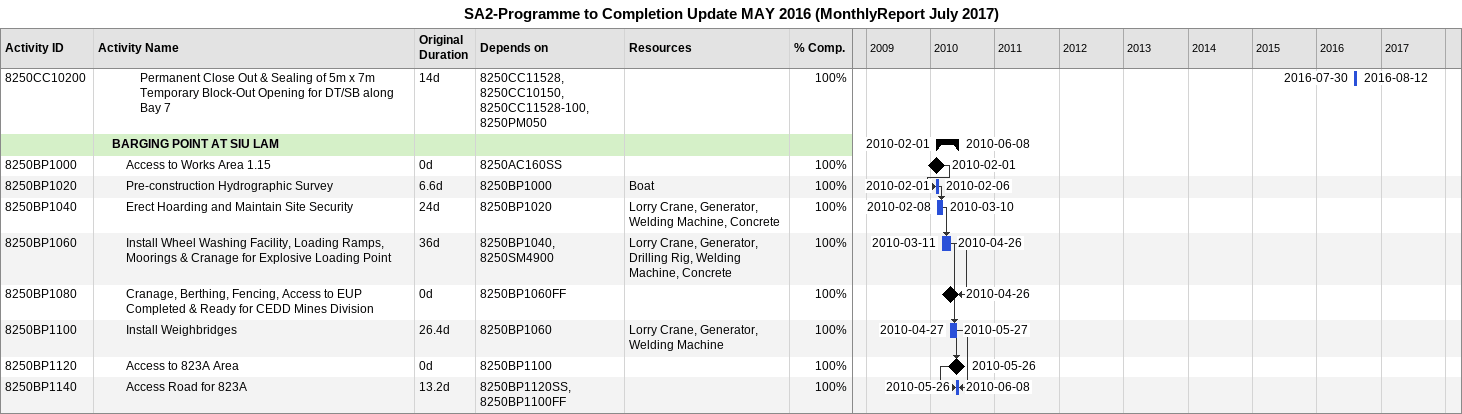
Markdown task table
SA2-Programme to Completion Update MAY 2016 (MonthlyReport July 2017)

| ID | Level | Task | Original duration | Start | Finish | Predecessors | Resources | % complete |
|---|---|---|---|---|---|---|---|---|
| 8250CC10200 | 4 | Permanent Close Out & Sealing of 5m x 7m Temporary Block-Out Opening for DT/SB along Bay 7 | 14d | 2016-07-30 | 2016-08-12 | 8250CC11528, 8250CC10150, 8250CC11528-100, 8250PM050 |  | 100 |
|  | 2 | **BARGING POINT AT SIU LAM** |  | 2010-02-01 | 2010-06-08 |  |  |  |
| 8250BP1000 | 3 | Access to Works Area 1.15 | 0d | 2010-02-01 | 2010-02-01 | 8250AC160SS |  | 100 |
| 8250BP1020 | 3 | Pre-construction Hydrographic Survey | 6.6d | 2010-02-01 | 2010-02-06 | 8250BP1000 | Boat | 100 |
| 8250BP1040 | 3 | Erect Hoarding and Maintain Site Security | 24d | 2010-02-08 | 2010-03-10 | 8250BP1020 | Lorry Crane, Generator, Welding Machine, Concrete | 100 |
| 8250BP1060 | 3 | Install Wheel Washing Facility, Loading Ramps, Moorings & Cranage for Explosive Loading Point | 36d | 2010-03-11 | 2010-04-26 | 8250BP1040, 8250SM4900 | Lorry Crane, Generator, Drilling Rig, Welding Machine, Concrete | 100 |
| 8250BP1080 | 3 | Cranage, Berthing, Fencing, Access to EUP Completed & Ready for CEDD Mines Division | 0d | 2010-04-26 | 2010-04-26 | 8250BP1060FF |  | 100 |
| 8250BP1100 | 3 | Install Weighbridges | 26.4d | 2010-04-27 | 2010-05-27 | 8250BP1060 | Lorry Crane, Generator, Welding Machine | 100 |
| 8250BP1120 | 3 | Access to 823A Area | 0d | 2010-05-26 | 2010-05-26 | 8250BP1100 |  | 100 |
| 8250BP1140 | 3 | Access Road for 823A | 13.2d | 2010-05-26 | 2010-06-08 | 8250BP1120SS, 8250BP1100FF |  | 100 |
